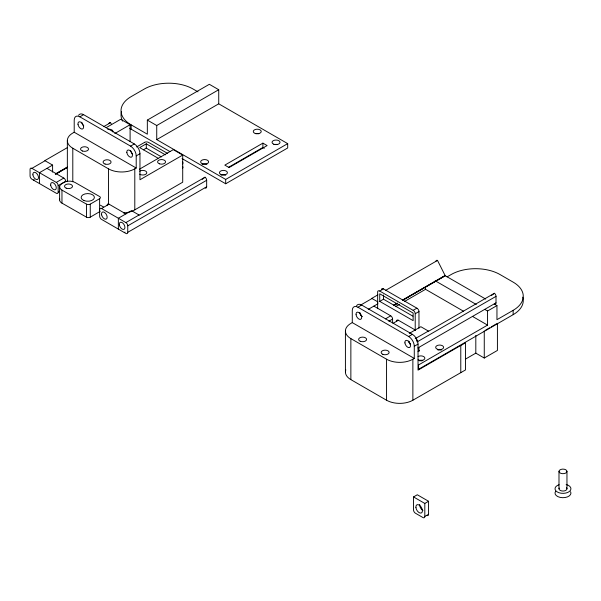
<?xml version="1.0" encoding="UTF-8"?>
<svg xmlns="http://www.w3.org/2000/svg" width="601" height="601" viewBox="0 0 601 601"><rect width="100%" height="100%" fill="white"/><g stroke="black" fill="none" stroke-linecap="round" stroke-linejoin="round"><path stroke-width="0.9" d="M118.352 229.101L118.359 218.261L131.514 210.65L139.026 214.993A2.659 1.533 60 0 1 139.282 215.158L205.046 177.197A2.659 1.533 60 0 1 206.669 180.285L206.661 186.791A2.659 1.533 60 0 1 205.121 188.03M127.75 232.347L127.758 225.841A2.659 1.533 60 0 0 125.879 222.588L101.524 208.524A2.659 1.533 60 0 0 99.646 209.606L99.638 216.112A2.659 1.533 60 0 0 101.516 219.365L124.061 232.407A2.659 1.533 60 0 0 124.302 232.519L125.872 233.428A2.659 1.533 60 0 0 127.75 232.347L206.661 186.791M494.292 304.031A2.659 1.533 60 0 0 496.005 302.859L496.013 296.353A2.659 1.533 60 0 0 494.39 293.265L428.626 331.226A2.659 1.533 60 0 0 428.378 331.061L420.858 326.719L409.251 333.42M202.214 179.368L205.046 177.197M491.558 295.437L494.39 293.265M61.963 190.111L86.506 204.145A2.659 1.533 0 0 0 90.263 204.137L99.616 198.683A2.659 1.533 0 0 0 99.593 196.519L75.057 182.479A7.971 4.605 0 0 0 63.781 182.509L61.911 183.598A7.971 4.605 0 0 0 61.963 190.111L61.963 203.13L86.506 217.164A2.659 1.533 0 0 0 90.263 217.149L99.616 211.702A2.659 1.533 0 0 0 100.059 211.364M79.843 116.834L130.575 146.126A7.971 4.605 60 0 1 136.209 155.892L136.209 168.032L74.208 132.235L74.208 120.095A7.971 4.605 60 0 1 79.843 116.834L83.599 114.671L134.331 143.955A7.971 4.605 60 0 1 139.965 153.721L139.965 179.752L182.712 155.073L182.712 182.193L134.797 209.854A18.601 10.735 0 0 1 123.566 212.942M74.208 132.235L72.796 133.046A18.601 10.735 0 0 0 72.796 148.237L72.796 181.787M67.432 147.576L44.827 160.625A2.659 1.533 60 0 1 45.083 160.752L52.595 165.087L52.603 172.081M103.733 126.616L110.584 122.664L111.448 124.324M59.664 191.298L58.162 192.162A2.659 1.533 60 0 1 56.284 193.252L33.739 180.255A2.659 1.533 60 0 1 33.506 180.105L31.936 179.196A2.659 1.533 60 0 1 30.058 175.943L30.05 169.437A2.659 1.533 60 0 1 31.928 168.348L45.083 160.752M106.189 127.66L120.711 119.276L130.101 124.7L130.101 141.536M52.595 165.087L39.441 172.697L39.448 183.545M33.506 180.105L34.212 179.699M114.776 133.55L130.101 124.7M197.999 91.848L193.139 89.046A34.542 19.946 0 0 0 144.285 89.046L131.138 96.633A34.542 19.946 0 0 0 131.138 124.843L147.335 134.196L147.335 120.095L209.343 84.298L218.734 89.722L218.734 103.823L287.691 143.631L287.691 147.974L225.683 183.771L182.05 158.574M55.292 174.027L67.417 167.018M55.48 174.207L67.56 167.221M56.096 173.922L67.417 167.386M31.928 168.348L56.276 182.404L63.796 178.061A2.659 1.533 60 0 1 65.674 181.314L58.162 185.656L58.162 192.162M147.335 120.095L156.733 125.519L218.734 89.722M130.575 146.126L134.331 143.955M136.652 146.952L144.661 142.332M165.365 154.825L146.283 143.804L139.702 147.606L157.995 158.161M156.733 125.519L156.733 139.62L218.734 103.823M143.361 149.829L146.283 148.146L161.391 156.869M136.209 155.892L139.965 153.721M72.796 148.237L108.496 168.843A18.601 10.735 0 0 0 134.797 168.843L136.209 168.032M139.44 169.212L173.313 149.649L182.712 155.073M101.524 208.524L109.044 204.182L125.879 213.918M262.9 143.136L224.834 165.117L229.056 167.559L267.122 145.577L262.9 143.136L262.9 147.478L228.68 167.236M125.879 222.588L139.026 214.993M127.758 225.841L206.669 180.285M124.302 232.519L125 232.114M156.733 139.62L225.683 179.429L287.691 143.631M418.972 328.199L418.972 311.551A2.472 1.427 60 0 0 418.634 310.169L418.206 309.417A3.163 1.826 60 0 0 416.891 308.178L383.483 288.893L379.727 291.064L413.127 310.341A3.163 1.826 60 0 1 414.45 311.588L414.878 312.34A2.472 1.427 60 0 1 415.223 313.722L415.216 330.362M377.909 294.828L371.749 298.389A2.659 1.533 60 0 1 372.004 298.517L378.014 301.98M385.444 290.478L437.505 260.421L445.213 275.709L402.535 300.335L445.281 275.731M360.397 305.218L372.004 298.517M357.911 307.209L408.642 336.5A7.971 4.605 60 0 1 414.277 346.266L414.277 358.406L352.276 322.609L352.276 310.469A7.971 4.605 60 0 1 357.911 307.209L361.674 305.045L412.399 334.329A7.971 4.605 60 0 1 418.033 344.095L418.033 370.126L460.779 345.447L460.779 372.673M379.727 301.364L413.127 320.649L413.127 313.053L379.727 293.776L379.727 301.364L383.483 299.193L412.91 316.186M368.24 309.372L377.969 303.738M352.276 322.609L350.864 323.421A18.601 10.735 0 0 0 350.864 338.603L350.864 379.622L386.563 400.228A18.601 10.735 0 0 0 412.872 400.228L465.474 369.961L465.474 342.84L460.779 345.552M393.535 305.248L396.765 303.385M402.43 300.117L445.281 275.371M393.678 305.443L397.704 303.122L393.535 305.616M395.533 306.645L399.59 304.301M404.458 301.492L425.553 289.314L463.401 311.16M447.099 276.873L451.148 274.537A34.542 19.946 0 0 1 500.002 274.537L513.149 282.132A34.542 19.946 0 0 1 513.149 310.334L513.149 314.669L418.596 369.262L418.596 364.92L487.554 325.111L487.554 311.01L496.952 305.586L496.952 319.687L513.149 310.334M385.459 318.861L390.718 315.825A2.659 1.533 60 0 1 392.596 319.078L392.596 322.797M388.839 321.25L392.596 319.078M413.127 310.341L416.891 308.178M393.122 323.285L398.388 320.25L415.223 329.987M415.216 313.722L418.972 311.551M408.642 336.5L412.399 334.329M415.223 338.656L428.378 331.061M417.102 341.909L496.013 296.353M414.277 346.266L418.033 344.095M417.898 347.949L496.005 302.859M418.048 351.42L419.453 350.608M350.864 338.603L386.563 359.218A18.601 10.735 0 0 0 412.872 359.218L414.277 358.406M485.811 330.017L489.68 327.785M491.227 326.891L496.644 323.766M465.55 359.067L475.812 353.148L484.263 358.031L497.418 350.436L497.418 323.315M428.566 514.291L424.809 516.454A2.659 1.533 60 0 1 422.931 517.544L415.411 513.201A2.659 1.533 60 0 1 413.533 509.948L413.533 496.929L417.289 494.766L428.566 501.272L428.566 514.291A2.659 1.533 60 0 1 427.026 515.53M413.533 496.929L424.809 503.443L428.566 501.272M262.9 147.478L264.305 148.289M444.612 275.363L485.676 299.073M494.533 304.189L496.952 305.586M435.214 280.787L476.277 304.497M485.142 309.613L487.554 311.01M473.062 316.742L487.554 325.111M129.711 128.306A34.542 19.946 0 0 0 131.138 129.177L169.925 151.572M167.679 153.45L148.627 142.452A3.163 1.826 0 0 0 146.892 141.934L146.028 141.934A2.472 1.427 0 0 0 144.661 142.332M373.882 306.119L390.718 315.825M46.961 168.355L63.796 178.061M100.382 205.174L103.627 207.044M566.961 471.394A3.989 2.299 0 0 1 560.988 473.385A3.989 2.299 0 0 1 560.988 469.404A3.989 2.299 0 0 1 566.961 471.394L566.961 488.748M558.99 471.394L558.99 488.748M484.263 330.911L484.263 358.031M475.812 335.381L475.812 353.148M425.553 286.669L425.553 289.314M424.809 503.443L424.809 516.454M418.972 347.611L418.972 351.315M412.872 359.218L412.872 400.228M386.563 359.218L386.563 400.228M383.483 294.978L383.483 299.193M377.638 308.666L377.638 292.026A2.472 1.427 60 0 1 377.984 291.034L378.585 290.756A3.193 1.841 60 0 1 379.727 291.064M345.417 331.016L345.417 372.027M225.683 179.429L225.683 183.771M146.283 143.804L146.283 148.146M134.797 168.843L134.797 209.854M131.138 124.843L131.138 129.177M108.496 168.843L108.496 204.265M99.616 198.683L99.616 211.702M90.263 204.137L90.263 217.149M86.506 204.145L86.506 217.164M67.35 140.642L67.35 181.652A18.601 10.735 0 0 1 67.447 180.54M59.604 186.858L59.604 199.878M122.642 121.124A34.542 19.946 0 0 1 121.53 111.666M255.665 133.707A3.989 2.299 0 0 1 258.836 133.707M202.086 164.426A3.989 2.299 0 0 1 206.902 164.298M274.454 144.556A3.989 2.299 0 0 1 277.624 144.556M221.176 175.146A3.989 2.299 0 0 1 225.691 175.146M61.963 203.13A7.971 4.605 0 0 1 59.769 198.939M182.404 168.265A2.472 1.427 0 0 0 182.922 167.574L182.869 166.913A3.193 1.841 0 0 0 182.381 166.312M182.404 163.923A2.472 1.427 0 0 0 182.922 163.232L182.869 162.571A3.193 1.841 0 0 0 182.381 161.969M56.276 182.404A2.659 1.533 60 0 1 58.162 185.656M108.984 123.536A2.659 1.533 60 0 1 110.584 122.664M107.158 205.264A2.659 1.533 60 0 1 109.044 204.182M107.752 129.29A3.989 2.299 0 0 1 112.868 131.957M83.764 125.925A3.989 2.299 60 0 1 81.766 122.236M132.611 154.126A3.989 2.299 60 0 1 130.62 150.438M78.596 115.294A7.971 4.605 60 0 1 83.599 114.671M139.725 171.225A3.989 2.299 0 0 1 145.517 171.03A3.989 2.299 0 0 1 145.517 174.38A3.989 2.299 0 0 1 139.725 174.177M566.142 484.526A7.971 4.605 0 0 1 569.432 491.453A7.971 4.605 0 0 1 557.014 491.806A7.971 4.605 0 0 1 559.11 484.729M570.574 491.693A7.971 4.605 0 0 1 562.581 497.688A7.971 4.605 0 0 1 555.662 491.265M566.465 487.636A3.989 2.299 0 0 1 563.37 491.04A3.989 2.299 0 0 1 559.178 488.057M362.102 316.607A3.989 2.299 60 0 1 359.841 312.693M435.943 261.135A2.659 1.533 60 0 1 437.505 260.421M396.54 320.957A2.659 1.533 60 0 1 398.388 320.25M408.748 341.233A3.989 2.299 60 0 0 410.686 344.583A3.989 2.299 60 0 1 408.748 341.15M416.253 339.603A2.659 1.533 60 0 1 417.071 341.496M383.483 288.893A3.193 1.841 60 0 0 382.341 288.585L381.74 288.863A2.472 1.427 60 0 0 381.477 289.306M522.757 297.157A34.542 19.946 0 0 1 513.149 314.669M437.708 349.677A3.989 2.299 0 0 1 441.577 349.677M418.033 356.566A3.989 2.299 0 0 1 423.675 356.566A3.989 2.299 0 0 1 423.675 359.819A3.989 2.299 0 0 1 418.033 359.819M419.273 360.42A3.989 2.299 0 0 1 422.788 360.525M438.061 350.12A3.989 2.299 0 0 1 441.224 350.12M362.095 316.517A3.989 2.299 60 0 1 359.901 312.948M356.431 306.127A7.971 4.605 60 0 1 361.674 305.045M350.864 379.622A18.601 10.735 0 0 1 345.815 369.825M419.648 360.885A3.989 2.299 0 0 1 422.067 360.885M422.931 510.489A4.65 2.682 60 0 1 419.656 504.464M255.26 133.475A3.989 2.299 0 0 0 261.24 131.484A3.989 2.299 0 0 0 255.26 129.493A3.989 2.299 0 0 0 255.26 133.475M202.304 163.72A3.989 2.299 0 0 0 208.607 162.09A3.989 2.299 0 0 0 203.018 159.753A3.989 2.299 0 0 0 202.304 163.72M273.703 144.195A3.989 2.299 0 0 0 280.006 142.565A3.989 2.299 0 0 0 274.417 140.228A3.989 2.299 0 0 0 273.703 144.195M221.093 174.568A3.989 2.299 0 0 0 227.396 172.938A3.989 2.299 0 0 0 221.807 170.601A3.989 2.299 0 0 0 221.093 174.568M66.185 188.166A3.989 2.299 0 0 0 72.481 186.52A3.989 2.299 0 0 0 66.869 184.199A3.989 2.299 0 0 0 66.185 188.166M83.892 200.531A6.641 3.839 0 0 0 94.38 197.789A6.641 3.839 0 0 0 85.026 193.92A6.641 3.839 0 0 0 83.892 200.531M50.679 185.108A3.989 2.299 60 0 0 55.247 189.751A3.989 2.299 60 0 0 54.473 183.741A3.989 2.299 60 0 0 50.679 185.108M32.905 174.846A3.989 2.299 60 0 0 37.465 179.489A3.989 2.299 60 0 0 36.691 173.479A3.989 2.299 60 0 0 32.905 174.846M101.614 214.842A3.989 2.299 60 0 0 106.332 219.027A3.989 2.299 60 0 0 105.07 212.852A3.989 2.299 60 0 0 101.614 214.842M119.396 225.105A3.989 2.299 60 0 0 124.106 229.289A3.989 2.299 60 0 0 122.844 223.114A3.989 2.299 60 0 0 119.396 225.105M159.581 163.848A3.989 2.299 0 0 0 165.56 161.857A3.989 2.299 0 0 0 159.581 159.866A3.989 2.299 0 0 0 159.581 163.848M77.995 124.317A3.989 2.299 60 0 0 82.555 128.967A3.989 2.299 60 0 0 81.789 122.95A3.989 2.299 60 0 0 77.995 124.317M126.849 152.519A3.989 2.299 60 0 0 131.409 157.169A3.989 2.299 60 0 0 130.635 151.159A3.989 2.299 60 0 0 126.849 152.519M105.092 164.058A3.989 2.299 0 0 0 111.072 162.067A3.989 2.299 0 0 0 105.092 160.069A3.989 2.299 0 0 0 105.092 164.058M82.547 151.039A3.989 2.299 0 0 0 88.527 149.048A3.989 2.299 0 0 0 82.547 147.057A3.989 2.299 0 0 0 82.547 151.039M437.648 349.339A3.989 2.299 0 0 0 443.628 347.348A3.989 2.299 0 0 0 437.648 345.357A3.989 2.299 0 0 0 437.648 349.339M356.07 314.691A3.989 2.299 60 0 0 360.63 319.334A3.989 2.299 60 0 0 359.856 313.324A3.989 2.299 60 0 0 356.07 314.691M404.916 342.893A3.989 2.299 60 0 0 409.476 347.543A3.989 2.299 60 0 0 408.71 341.533A3.989 2.299 60 0 0 404.916 342.893M382.814 354.305A3.989 2.299 0 0 0 389.117 352.674A3.989 2.299 0 0 0 383.528 350.338A3.989 2.299 0 0 0 382.814 354.305M360.269 341.285A3.989 2.299 0 0 0 366.572 339.655A3.989 2.299 0 0 0 360.983 337.319A3.989 2.299 0 0 0 360.269 341.285M415.922 507.59A4.65 2.682 60 0 0 421.241 513.006A4.65 2.682 60 0 0 420.347 505.997A4.65 2.682 60 0 0 415.922 507.59"/></g></svg>
